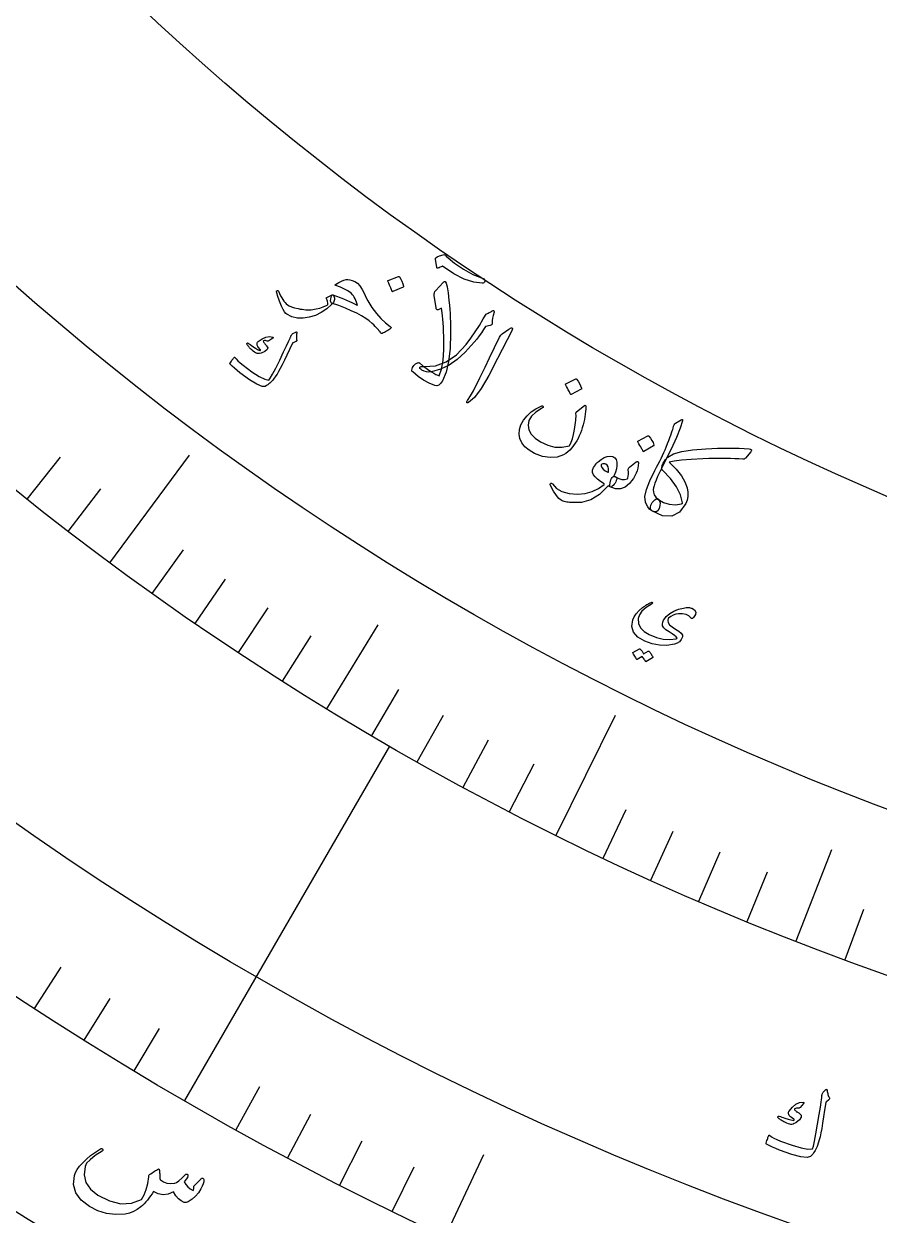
# Model space of a CAD drawing. Header units: millimetres. Extents: x -68 to 68, y -68 to 78.
# Drawn here: x -33.46 to -17.96, y -54.98 to -33.38 of the extents above; entities that cross this region are included whole.
import ezdxf

# ---------------------------------------------------------------- set-up
doc = ezdxf.new("R2010")
doc.units = ezdxf.units.MM
for name, color, linetype in [('CUT_OUTER', 1, 'Continuous'), ('ENGRAVE', 7, 'Continuous'), ('ENGRAVE_FINE', 8, 'Continuous'), ('TEXT', 5, 'Continuous')]:
    doc.layers.add(name, color=color, linetype=linetype)

msp = doc.modelspace()

# ---------------------------------------------------------------- linework, layer by layer
at = {"layer": 'CUT_OUTER'}
msp.add_arc((0.0002, -0.0002), 67.4998, 179.843006, 0.000133, dxfattribs=at)
at = {"layer": 'ENGRAVE'}
for points in [[(-31.9016, -43.1503), (-30.457, -41.1963)], [(-27.9703, -45.7966), (-27.0415, -44.2758)], [(-23.8137, -48.0892), (-22.7354, -45.9116)], [(-30.5437, -52.9033), (-26.8312, -46.4731)], [(-19.4643, -50.008), (-18.818, -48.3474)], [(-25.8167, -55.3641), (-25.1263, -53.8836)]]:
    msp.add_lwpolyline(points, dxfattribs=at)
for radius in [66.15, 66.15, 64.3781, 61.0875, 61.0875, 58.4888, 53.6625, 53.6625, 50.8275, 45.5625, 45.5625]:
    msp.add_circle((0, 0), radius, dxfattribs=at)
at = {"layer": 'ENGRAVE_FINE'}
for points in [[(-33.4043, -41.9978), (-32.7992, -41.2371)], [(-32.6582, -42.5806), (-32.0666, -41.8093)], [(-31.1349, -43.7068), (-30.5709, -42.9151)], [(-30.3581, -44.2498), (-29.8082, -43.4483)], [(-29.5716, -44.7793), (-29.036, -43.9682)], [(-28.7756, -45.2949), (-28.2544, -44.4745)], [(-27.156, -46.2841), (-26.6641, -45.4457)], [(-26.3329, -46.7572), (-25.856, -45.9103)], [(-25.5014, -47.2159), (-25.0394, -46.3607)], [(-24.6615, -47.66), (-24.2148, -46.7967)], [(-22.9582, -48.5035), (-22.5423, -47.6249)], [(-22.0952, -48.9026), (-21.695, -48.0168)], [(-21.2251, -49.2865), (-20.8406, -48.3938)], [(-20.348, -49.655), (-19.9794, -48.7556)], [(-18.5743, -50.3454), (-18.2379, -49.4335)], [(-33.2706, -51.2323), (-32.7854, -50.485)], [(-32.3714, -51.8051), (-31.8993, -51.0495)], [(-31.4624, -52.3622), (-31.0035, -51.5985)], [(-29.6158, -53.4283), (-29.1838, -52.649)], [(-28.6788, -53.9371), (-28.2605, -53.1504)], [(-27.7331, -54.4294), (-27.3286, -53.6355)], [(-26.779, -54.9051), (-26.3884, -54.1043)]]:
    msp.add_lwpolyline(points, dxfattribs=at)
at = {"layer": 'TEXT'}
for points in [[(-25.1369, -37.9943), (-25.1207, -38.0028), (-25.1102, -38.014), (-25.1055, -38.0279), (-25.1066, -38.0445), (-25.1125, -38.0603), (-25.1225, -38.0717), (-25.1366, -38.0787), (-25.1547, -38.0813), (-25.3078, -38.0626), (-25.4793, -38.0046), (-25.6691, -37.9069), (-25.8765, -37.7693), (-25.8963, -37.7806), (-25.9149, -37.7901), (-25.9322, -37.7976), (-25.9482, -37.8033), (-25.9605, -37.8059), (-25.9697, -37.8051), (-25.9759, -37.8009), (-25.979, -37.7932), (-26.0027, -37.6436), (-25.9976, -37.6235), (-25.9727, -37.6032), (-25.9278, -37.5827), (-25.8631, -37.5621), (-25.8489, -37.5615), (-25.8344, -37.5652), (-25.8195, -37.5734), (-25.8043, -37.5859), (-25.655, -37.7154), (-25.4939, -37.8268), (-25.3211, -37.9198), (-25.1369, -37.9943)], [(-26.8135, -38.898), (-26.8308, -38.9123), (-26.8487, -38.9258), (-26.8671, -38.9386), (-26.886, -38.9507), (-26.9056, -38.9619), (-26.9258, -38.9719), (-26.9466, -38.9808), (-26.968, -38.9886), (-26.9754, -38.9902), (-26.9823, -38.9891), (-26.9887, -38.9852), (-26.9946, -38.9785), (-27.0064, -38.9632), (-27.0203, -38.9461), (-27.0361, -38.9273), (-27.0538, -38.9068), (-27.0737, -38.8848), (-27.0958, -38.8616), (-27.1201, -38.8371), (-27.1468, -38.8113), (-27.2011, -38.7635), (-27.2662, -38.7163), (-27.3421, -38.6698), (-27.4288, -38.6238), (-27.5263, -38.578), (-27.6347, -38.5323), (-27.754, -38.4864), (-27.8842, -38.4404), (-27.8945, -38.4341), (-27.9003, -38.4195), (-27.9014, -38.3966), (-27.8979, -38.3654), (-27.8922, -38.3355), (-27.887, -38.3133), (-27.8825, -38.2988), (-27.8785, -38.2919), (-27.8734, -38.2893), (-27.8685, -38.2879), (-27.8638, -38.2878), (-27.8593, -38.2889), (-27.7923, -38.3146), (-27.729, -38.3393), (-27.6696, -38.3631), (-27.614, -38.386), (-27.5624, -38.4082), (-27.5149, -38.43), (-27.4715, -38.4515), (-27.4323, -38.4725), (-27.4239, -38.476), (-27.4187, -38.4752), (-27.4167, -38.4699), (-27.4179, -38.4603), (-27.4303, -38.4251), (-27.4436, -38.3924), (-27.4579, -38.3624), (-27.4732, -38.3351), (-27.4896, -38.3102), (-27.5072, -38.2878), (-27.526, -38.2679), (-27.546, -38.2504), (-27.5926, -38.2184), (-27.6517, -38.1861), (-27.7233, -38.1534), (-27.8073, -38.1203), (-27.811, -38.1197), (-27.8138, -38.1184), (-27.8156, -38.1164), (-27.8166, -38.1136), (-27.8166, -38.1105), (-27.8158, -38.1077), (-27.8142, -38.1052), (-27.8117, -38.103), (-27.7536, -38.0675), (-27.7028, -38.0409), (-27.6592, -38.0231), (-27.6228, -38.0142), (-27.5888, -38.0139), (-27.551, -38.0198), (-27.5092, -38.032), (-27.4637, -38.0505), (-27.4172, -38.0806), (-27.3729, -38.1278), (-27.3306, -38.192), (-27.2903, -38.2733), (-27.2618, -38.3345), (-27.2292, -38.396), (-27.1926, -38.4578), (-27.152, -38.5199), (-27.071, -38.627), (-26.9888, -38.7201), (-26.9055, -38.7995), (-26.8212, -38.8649), (-26.8109, -38.8738), (-26.8061, -38.8823), (-26.807, -38.8903), (-26.8135, -38.898)], [(-26.6727, -37.957), (-26.6687, -37.9563), (-26.6645, -37.9572), (-26.66, -37.9596), (-26.6553, -37.9636), (-26.6299, -38.0034), (-26.6088, -38.0451), (-26.592, -38.0886), (-26.5795, -38.1339), (-26.5792, -38.1396), (-26.5805, -38.1443), (-26.5835, -38.1478), (-26.5881, -38.1502), (-26.7746, -38.2318), (-26.7802, -38.233), (-26.7849, -38.2309), (-26.7888, -38.2255), (-26.7918, -38.217), (-26.7944, -38.2096), (-26.7986, -38.1982), (-26.8046, -38.1829), (-26.8122, -38.1635), (-26.8218, -38.14), (-26.8335, -38.1122), (-26.8473, -38.0801), (-26.8632, -38.0437), (-26.8649, -38.0383), (-26.8648, -38.0342), (-26.8628, -38.0314), (-26.859, -38.0299)], [(-27.8753, -38.2914), (-27.8639, -38.2889), (-27.8543, -38.2918), (-27.8466, -38.3001), (-27.8406, -38.3138), (-27.8357, -38.3328), (-27.8336, -38.3521), (-27.8343, -38.3719), (-27.8378, -38.3921), (-27.8434, -38.4112), (-27.8519, -38.4292), (-27.8632, -38.4463), (-27.8773, -38.4623), (-27.9726, -38.5452), (-28.073, -38.612), (-28.1783, -38.6628), (-28.2887, -38.6974), (-28.3989, -38.7139), (-28.5038, -38.7104), (-28.6032, -38.6869), (-28.6971, -38.6435), (-28.7165, -38.6264), (-28.7384, -38.5964), (-28.7626, -38.5536), (-28.7892, -38.4979), (-28.8026, -38.4673), (-28.8156, -38.436), (-28.8279, -38.404), (-28.8398, -38.3714), (-28.8512, -38.3383), (-28.8625, -38.3049), (-28.8736, -38.2713), (-28.8844, -38.2375), (-28.8858, -38.2302), (-28.8844, -38.224), (-28.8801, -38.2188), (-28.873, -38.2147), (-28.865, -38.2126), (-28.8583, -38.2136), (-28.8528, -38.2176), (-28.8485, -38.2246), (-28.828, -38.267), (-28.8077, -38.3061), (-28.7876, -38.3418), (-28.7676, -38.3741), (-28.7476, -38.4032), (-28.7273, -38.4293), (-28.7067, -38.4523), (-28.6858, -38.4723), (-28.6546, -38.4919), (-28.6116, -38.5098), (-28.5568, -38.526), (-28.4904, -38.5405), (-28.4543, -38.5471), (-28.4191, -38.5523), (-28.3848, -38.5564), (-28.3514, -38.5592), (-28.3189, -38.5607), (-28.2871, -38.5607), (-28.256, -38.5593), (-28.2258, -38.5564), (-28.164, -38.5467), (-28.1002, -38.5306), (-28.0344, -38.5082), (-27.9666, -38.4794), (-27.9524, -38.4645), (-27.9493, -38.439), (-27.9574, -38.4029), (-27.9766, -38.3562), (-27.9789, -38.3499), (-27.9788, -38.3447), (-27.9763, -38.3405), (-27.9714, -38.3374)], [(-26.2906, -39.5255), (-26.2285, -39.575), (-26.1714, -39.6185), (-26.1194, -39.656), (-26.0723, -39.6876), (-26.0302, -39.7134), (-25.9931, -39.7336), (-25.961, -39.7484), (-25.9339, -39.7576), (-25.8908, -39.6387), (-25.863, -39.4803), (-25.8501, -39.2826), (-25.8516, -39.0457), (-25.8546, -38.9569), (-25.858, -38.8751), (-25.8619, -38.8004), (-25.8662, -38.7326), (-25.8711, -38.672), (-25.8768, -38.6186), (-25.8831, -38.5725), (-25.8902, -38.5336), (-25.9514, -38.5641), (-25.9673, -38.562), (-25.9792, -38.555), (-25.9871, -38.5431), (-25.9911, -38.5263), (-26.0247, -38.2992), (-26.0252, -38.2745), (-26.0207, -38.2515), (-26.0112, -38.2301), (-25.9968, -38.2104), (-25.8591, -38.0635), (-25.8488, -38.0535), (-25.8396, -38.0477), (-25.8315, -38.0459), (-25.8245, -38.0482), (-25.8053, -38.079), (-25.7877, -38.147), (-25.7715, -38.2523), (-25.7564, -38.3948), (-25.7492, -38.4749), (-25.7429, -38.5535), (-25.7375, -38.6304), (-25.7332, -38.7058), (-25.7299, -38.7797), (-25.7276, -38.8519), (-25.7264, -38.9225), (-25.7261, -38.9916), (-25.7364, -39.2662), (-25.7642, -39.5005), (-25.8101, -39.6945), (-25.8747, -39.848), (-25.9072, -39.8952), (-25.9409, -39.9256), (-25.9758, -39.9393), (-26.0118, -39.9361), (-26.1156, -39.8939), (-26.2171, -39.8386), (-26.3163, -39.7701), (-26.4129, -39.6885), (-26.4215, -39.6805), (-26.4273, -39.6727), (-26.4305, -39.6649), (-26.4309, -39.6572), (-26.417, -39.6096), (-26.3954, -39.5717), (-26.3659, -39.5434), (-26.3288, -39.5247), (-26.3154, -39.5208), (-26.3046, -39.5196), (-26.2963, -39.5211), (-26.2906, -39.5255)], [(-26.0717, -39.6866), (-26.1184, -39.692), (-26.1632, -39.6886), (-26.2062, -39.6765), (-26.2472, -39.6558), (-26.2682, -39.6401), (-26.2815, -39.6262), (-26.2869, -39.614), (-26.2845, -39.6036), (-26.2745, -39.5948), (-26.2584, -39.5893), (-26.2363, -39.5872), (-26.2081, -39.5884), (-26.0012, -39.5761), (-25.8049, -39.5054), (-25.6194, -39.3764), (-25.4445, -39.1896), (-25.3591, -39.0776), (-25.2789, -38.9625), (-25.2038, -38.8445), (-25.1338, -38.7235), (-25.1136, -38.6884), (-25.0957, -38.6617), (-25.0803, -38.6432), (-25.0672, -38.6331), (-25.0463, -38.6222), (-25.0278, -38.6124), (-25.0118, -38.6037), (-24.9981, -38.5962), (-24.9867, -38.5899), (-24.9776, -38.585), (-24.9706, -38.5814), (-24.9657, -38.579), (-24.9579, -38.5771), (-24.9511, -38.5769), (-24.9454, -38.5784), (-24.9408, -38.5815), (-24.9365, -38.5876), (-24.934, -38.5934), (-24.9333, -38.5991), (-24.9346, -38.6046), (-24.9533, -38.6645), (-24.9657, -38.7145), (-24.9716, -38.7547), (-24.9713, -38.785), (-24.9703, -38.807), (-24.9759, -38.8242), (-24.9879, -38.8365), (-25.0065, -38.8439), (-25.0951, -38.8656), (-25.1296, -38.921), (-25.1675, -38.9771), (-25.2086, -39.034), (-25.2531, -39.0916), (-25.3009, -39.1501), (-25.352, -39.2097), (-25.4064, -39.2704), (-25.464, -39.3323), (-25.6061, -39.4637), (-25.7548, -39.5667), (-25.9099, -39.641), (-26.0717, -39.6866)], [(-24.6719, -38.9139), (-24.6312, -38.8896), (-24.6088, -38.8862), (-24.6045, -38.9038), (-24.6185, -38.9423), (-24.8739, -39.4435), (-25.0309, -39.7509), (-25.1713, -39.987), (-25.2955, -40.1517), (-25.4036, -40.2446), (-25.416, -40.25), (-25.425, -40.2514), (-25.4304, -40.249), (-25.4324, -40.2427), (-25.4322, -40.2349), (-25.43, -40.2259), (-25.4257, -40.216), (-25.4194, -40.2049), (-25.3665, -40.1212), (-25.3143, -40.03), (-25.2626, -39.9312), (-25.2117, -39.825), (-25.1978, -39.7976), (-25.1612, -39.723), (-25.1018, -39.6013), (-25.0194, -39.4325), (-24.8394, -39.0567), (-24.8285, -39.0375), (-24.8167, -39.021), (-24.8039, -39.0071), (-24.7901, -38.9959)], [(-28.5161, -38.9825), (-28.519, -39.0006), (-28.521, -39.0183), (-28.5222, -39.0355), (-28.5226, -39.0523), (-28.5222, -39.0686), (-28.5207, -39.0846), (-28.5183, -39.1002), (-28.5149, -39.1154), (-28.5147, -39.1228), (-28.5175, -39.1291), (-28.5232, -39.1345), (-28.532, -39.1388), (-28.5808, -39.1599), (-28.5858, -39.1623), (-28.5898, -39.1646), (-28.5927, -39.1667), (-28.5946, -39.1686), (-28.6475, -39.2831), (-28.6958, -39.386), (-28.7397, -39.4775), (-28.7791, -39.5576), (-28.8141, -39.6259), (-28.8447, -39.6825), (-28.8709, -39.7274), (-28.8928, -39.7604), (-28.9367, -39.8208), (-28.9517, -39.8392), (-28.9677, -39.8569), (-28.9846, -39.8741), (-29.0026, -39.8907), (-29.0216, -39.9066), (-29.0417, -39.9218), (-29.063, -39.9363), (-29.0855, -39.9501), (-29.144, -39.9521), (-29.2406, -39.9118), (-29.3749, -39.829), (-29.5467, -39.7033), (-29.5987, -39.6617), (-29.6457, -39.6219), (-29.6877, -39.5837), (-29.7248, -39.5473), (-29.7273, -39.5429), (-29.7282, -39.5385), (-29.7275, -39.5341), (-29.7251, -39.5299), (-29.7122, -39.5104), (-29.7003, -39.4927), (-29.6894, -39.4769), (-29.6796, -39.463), (-29.6707, -39.4507), (-29.6626, -39.44), (-29.6553, -39.4309), (-29.6488, -39.4233), (-29.6449, -39.4192), (-29.6414, -39.4179), (-29.6383, -39.4193), (-29.6356, -39.4236), (-29.6136, -39.4537), (-29.5815, -39.4876), (-29.5394, -39.5254), (-29.4872, -39.567), (-29.3272, -39.6857), (-29.1962, -39.7705), (-29.0944, -39.8217), (-29.0221, -39.8397), (-28.9949, -39.8021), (-28.9529, -39.7285), (-28.896, -39.6187), (-28.8242, -39.4728), (-28.7531, -39.3262), (-28.6997, -39.215), (-28.664, -39.1393), (-28.646, -39.099), (-28.6413, -39.0877), (-28.637, -39.0772), (-28.633, -39.0674), (-28.6292, -39.0583), (-28.6258, -39.0501), (-28.6229, -39.0427), (-28.6203, -39.0362), (-28.6181, -39.0305), (-28.6128, -39.0188), (-28.6059, -39.0088), (-28.5976, -39.0006), (-28.5878, -38.9942), (-28.5306, -38.9643), (-28.5264, -38.9625), (-28.5229, -38.9619), (-28.5199, -38.9625), (-28.5177, -38.9643), (-28.516, -38.968), (-28.5152, -38.9723), (-28.5152, -38.9771), (-28.5161, -38.9825)], [(-28.947, -39.0589), (-28.945, -39.0609), (-28.9437, -39.0632), (-28.9432, -39.066), (-28.9434, -39.0692), (-28.9444, -39.0714), (-28.9457, -39.0736), (-28.9475, -39.0757), (-28.9497, -39.0777), (-29.0233, -39.1238), (-29.0313, -39.128), (-29.0383, -39.1307), (-29.0443, -39.1317), (-29.0493, -39.131), (-29.0678, -39.1241), (-29.085, -39.1202), (-29.101, -39.1193), (-29.1157, -39.1216), (-29.1207, -39.1248), (-29.1219, -39.1312), (-29.1195, -39.1409), (-29.1133, -39.1538), (-29.1083, -39.1612), (-29.1029, -39.1686), (-29.0972, -39.1761), (-29.0911, -39.1835), (-29.0847, -39.191), (-29.0777, -39.1987), (-29.0702, -39.2065), (-29.0623, -39.2144), (-29.041, -39.2502), (-29.0508, -39.2841), (-29.0917, -39.3161), (-29.1636, -39.3461), (-29.1888, -39.3522), (-29.211, -39.3551), (-29.2302, -39.3547), (-29.2466, -39.3509), (-29.2623, -39.3437), (-29.2819, -39.3309), (-29.3054, -39.3125), (-29.3328, -39.2886), (-29.3465, -39.2761), (-29.3592, -39.2637), (-29.3707, -39.2514), (-29.3811, -39.2392), (-29.3906, -39.2273), (-29.3993, -39.216), (-29.4073, -39.2053), (-29.4145, -39.1951), (-29.4179, -39.1874), (-29.4193, -39.1806), (-29.4186, -39.1745), (-29.416, -39.1692), (-29.4116, -39.165), (-29.4067, -39.1633), (-29.4014, -39.1641), (-29.3956, -39.1674), (-29.3778, -39.1789), (-29.3579, -39.1923), (-29.3358, -39.2075), (-29.3115, -39.2246), (-29.2662, -39.2564), (-29.2295, -39.2796), (-29.2016, -39.2941), (-29.1823, -39.3), (-29.1792, -39.3), (-29.1768, -39.2989), (-29.1749, -39.2966), (-29.1735, -39.2932), (-29.1733, -39.2907), (-29.1741, -39.2876), (-29.1759, -39.284), (-29.1787, -39.2799), (-29.2076, -39.2451), (-29.2192, -39.2298), (-29.2277, -39.2149), (-29.2331, -39.2004), (-29.2355, -39.1862), (-29.2357, -39.1717), (-29.2326, -39.1589), (-29.2265, -39.148), (-29.2173, -39.139), (-29.1437, -39.0865), (-29.0741, -39.0556), (-29.0086, -39.0464), (-28.947, -39.0589)], [(-23.4596, -39.8158), (-23.4557, -39.8148), (-23.4515, -39.8153), (-23.4468, -39.8174), (-23.4418, -39.821), (-23.4134, -39.8586), (-23.3892, -39.8983), (-23.3691, -39.9402), (-23.3531, -39.9843), (-23.3524, -39.99), (-23.3534, -39.9948), (-23.356, -39.9985), (-23.3604, -40.0012), (-23.5394, -40.0978), (-23.5449, -40.0994), (-23.5498, -40.0976), (-23.554, -40.0927), (-23.5577, -40.0844), (-23.5608, -40.0772), (-23.566, -40.0663), (-23.5731, -40.0515), (-23.5822, -40.0328), (-23.5935, -40.0102), (-23.6073, -39.9835), (-23.6236, -39.9527), (-23.6422, -39.9177), (-23.6444, -39.9125), (-23.6445, -39.9084), (-23.6428, -39.9054), (-23.6391, -39.9036)], [(-23.2731, -40.3215), (-23.2761, -40.3644), (-23.2803, -40.4085), (-23.2858, -40.4538), (-23.2927, -40.5003), (-23.3012, -40.5481), (-23.3119, -40.5974), (-23.3246, -40.648), (-23.3394, -40.7002), (-23.3557, -40.7512), (-23.374, -40.8006), (-23.3943, -40.8483), (-23.4166, -40.8944), (-23.441, -40.939), (-23.4675, -40.9822), (-23.4962, -41.0239), (-23.5271, -41.0643), (-23.5631, -41.1046), (-23.6006, -41.1394), (-23.6396, -41.1688), (-23.6802, -41.1926), (-23.7954, -41.2336), (-23.9215, -41.2427), (-24.0584, -41.2197), (-24.2059, -41.1646), (-24.304, -41.1099), (-24.3811, -41.0471), (-24.4372, -40.9763), (-24.4722, -40.8976), (-24.4849, -40.8158), (-24.4778, -40.7331), (-24.4509, -40.6495), (-24.4043, -40.5651), (-24.3405, -40.4844), (-24.2664, -40.4146), (-24.182, -40.3556), (-24.0872, -40.3074), (-24.0743, -40.3032), (-24.0639, -40.3027), (-24.0561, -40.306), (-24.0509, -40.3131), (-24.0481, -40.3231), (-24.0514, -40.3328), (-24.0608, -40.3422), (-24.0763, -40.3512), (-24.1828, -40.4195), (-24.2593, -40.4928), (-24.3056, -40.5712), (-24.3216, -40.6548), (-24.3084, -40.7372), (-24.2667, -40.8152), (-24.1965, -40.8888), (-24.0976, -40.9577), (-23.9652, -41.019), (-23.8345, -41.0513), (-23.7055, -41.0548), (-23.5785, -41.0295), (-23.5753, -41.0279), (-23.5718, -41.0248), (-23.5682, -41.0201), (-23.5643, -41.014), (-23.5386, -40.9626), (-23.5159, -40.8987), (-23.4961, -40.8222), (-23.4792, -40.7332), (-23.4722, -40.6875), (-23.4662, -40.6447), (-23.4612, -40.6048), (-23.4572, -40.5677), (-23.4543, -40.5336), (-23.4529, -40.5025), (-23.4528, -40.4744), (-23.4541, -40.4493), (-23.4542, -40.4365), (-23.4523, -40.4259), (-23.4484, -40.4174), (-23.4425, -40.4111), (-23.299, -40.2987), (-23.2886, -40.2933), (-23.2808, -40.2953), (-23.2757, -40.3047), (-23.2731, -40.3215)], [(-21.967, -41.9944), (-21.9415, -42.0235), (-21.9301, -42.0614), (-21.9325, -42.1082), (-21.949, -42.1637), (-21.9714, -42.2054), (-22.0005, -42.2265), (-22.0361, -42.2271), (-22.0783, -42.2072), (-22.1196, -42.1745), (-22.1529, -42.137), (-22.178, -42.0947), (-22.195, -42.0476), (-22.2031, -41.9475), (-22.1772, -41.8185), (-22.1172, -41.6606), (-22.0233, -41.4737), (-21.9929, -41.4181), (-21.964, -41.3632), (-21.9363, -41.309), (-21.91, -41.2556), (-21.8852, -41.203), (-21.8618, -41.1515), (-21.8398, -41.1009), (-21.8194, -41.0513), (-21.7944, -40.9879), (-21.7719, -40.9303), (-21.752, -40.8784), (-21.7347, -40.8322), (-21.7201, -40.7921), (-21.7083, -40.7582), (-21.6994, -40.7306), (-21.6933, -40.7092), (-21.6832, -40.6735), (-21.673, -40.6462), (-21.6625, -40.6275), (-21.6519, -40.6173), (-21.5454, -40.5548), (-21.5321, -40.5496), (-21.5238, -40.5508), (-21.5204, -40.5584), (-21.522, -40.5724), (-21.5626, -40.7076), (-21.6313, -40.88), (-21.728, -41.0896), (-21.8529, -41.3363), (-21.8991, -41.4276), (-21.9393, -41.5101), (-21.9735, -41.5841), (-22.0016, -41.6495), (-22.0237, -41.7061), (-22.0396, -41.7539), (-22.0494, -41.7927), (-22.053, -41.8227), (-22.0492, -41.8714), (-22.0336, -41.9163), (-22.0062, -41.9573), (-21.967, -41.9944)], [(-22.153, -40.8489), (-22.1491, -40.8477), (-22.1448, -40.8481), (-22.1401, -40.85), (-22.1349, -40.8534), (-22.105, -40.8901), (-22.0792, -40.9291), (-22.0574, -40.9704), (-22.0397, -41.0139), (-22.0388, -41.0196), (-22.0396, -41.0244), (-22.0421, -41.0282), (-22.0464, -41.0311), (-22.2224, -41.1337), (-22.2278, -41.1354), (-22.2328, -41.1339), (-22.2372, -41.1291), (-22.2412, -41.1209), (-22.2446, -41.1138), (-22.2502, -41.103), (-22.2579, -41.0884), (-22.2678, -41.0701), (-22.28, -41.0479), (-22.2949, -41.0216), (-22.3123, -40.9913), (-22.3324, -40.9569), (-22.3347, -40.9517), (-22.3351, -40.9476), (-22.3334, -40.9446), (-22.3298, -40.9427)], [(-22.8881, -41.7735), (-23.0261, -41.9125), (-23.1821, -42.0065), (-23.356, -42.0554), (-23.5478, -42.0589), (-23.5728, -42.0561), (-23.5971, -42.0526), (-23.6207, -42.0483), (-23.6435, -42.0432), (-23.6654, -42.0374), (-23.6861, -42.0307), (-23.7057, -42.0232), (-23.7241, -42.0149), (-23.7644, -41.984), (-23.8097, -41.9289), (-23.86, -41.8495), (-23.9149, -41.7459), (-23.9197, -41.7328), (-23.9208, -41.7221), (-23.9182, -41.7139), (-23.912, -41.708), (-23.9041, -41.7053), (-23.8964, -41.7065), (-23.8888, -41.7114), (-23.8814, -41.7203), (-23.8083, -41.7997), (-23.7077, -41.8567), (-23.58, -41.8909), (-23.4254, -41.9021), (-23.2882, -41.8911), (-23.1619, -41.8583), (-23.0466, -41.804), (-22.9422, -41.7282), (-22.9406, -41.7244), (-22.9401, -41.7209), (-22.9408, -41.7177), (-22.9427, -41.7148), (-23.0101, -41.6725), (-23.0648, -41.6318), (-23.107, -41.5927), (-23.1365, -41.5554), (-23.1524, -41.5141), (-23.1519, -41.4696), (-23.1351, -41.4217), (-23.1019, -41.3705), (-23.0968, -41.3641), (-23.0914, -41.3577), (-23.0857, -41.3513), (-23.0797, -41.3449), (-23.0733, -41.3384), (-23.0664, -41.3317), (-23.0591, -41.3248), (-23.0513, -41.3176), (-22.996, -41.2736), (-22.9411, -41.2422), (-22.8868, -41.2232), (-22.8329, -41.2166), (-22.7851, -41.2231), (-22.7492, -41.2433), (-22.725, -41.2772), (-22.7126, -41.3248), (-22.7106, -41.3826), (-22.7187, -41.444), (-22.7368, -41.509), (-22.765, -41.5776), (-22.761, -41.5798), (-22.7571, -41.5817), (-22.7532, -41.5834), (-22.7494, -41.5849), (-22.7456, -41.5864), (-22.7417, -41.5882), (-22.7377, -41.5901), (-22.7337, -41.5922), (-22.7217, -41.6025), (-22.7158, -41.6169), (-22.7161, -41.6355), (-22.7226, -41.6582), (-22.7328, -41.6814), (-22.7455, -41.7036), (-22.7605, -41.7249), (-22.778, -41.7452), (-22.7954, -41.7618), (-22.8105, -41.7723), (-22.8232, -41.7766), (-22.8335, -41.7747), (-22.872, -41.7537), (-22.8742, -41.7572), (-22.8776, -41.7617), (-22.8823, -41.7671), (-22.8881, -41.7735)], [(-21.7622, -41.3247), (-21.6388, -41.4525), (-21.5439, -41.5723), (-21.4777, -41.6841), (-21.4405, -41.7883), (-21.4277, -41.8703), (-21.4269, -41.9455), (-21.4382, -42.0138), (-21.4617, -42.0753), (-21.5763, -42.2326), (-21.7177, -42.3071), (-21.8859, -42.2984), (-22.0803, -42.2061), (-22.092, -42.1954), (-22.0995, -42.1805), (-22.1028, -42.1614), (-22.1019, -42.138), (-22.0959, -42.1071), (-22.0863, -42.0797), (-22.073, -42.0559), (-22.056, -42.0356), (-22.0274, -42.0092), (-22.0034, -41.9934), (-21.9839, -41.9881), (-21.969, -41.9934), (-21.8673, -42.0543), (-21.7618, -42.0889), (-21.6529, -42.097), (-21.5406, -42.0787), (-21.5331, -42.0763), (-21.528, -42.0729), (-21.5253, -42.0687), (-21.5251, -42.0635), (-21.5586, -41.9178), (-21.6299, -41.7704), (-21.7386, -41.6211), (-21.8847, -41.4695), (-21.8978, -41.4495), (-21.9, -41.4219), (-21.8916, -41.3868), (-21.8724, -41.3441), (-21.8518, -41.3083), (-21.8307, -41.2776), (-21.8092, -41.2519), (-21.7872, -41.2314), (-21.6857, -41.1754), (-21.5368, -41.1319), (-21.3406, -41.1005), (-21.0974, -41.0803), (-20.9914, -41.0756), (-20.8877, -41.0723), (-20.7864, -41.0703), (-20.6873, -41.0696), (-20.5906, -41.0703), (-20.4961, -41.0725), (-20.4038, -41.076), (-20.3139, -41.081), (-20.2874, -41.087), (-20.274, -41.0981), (-20.2736, -41.1142), (-20.2862, -41.1354), (-20.3799, -41.2498), (-20.3907, -41.2609), (-20.4028, -41.2684), (-20.4163, -41.2724), (-20.4312, -41.2729), (-20.4995, -41.2669), (-20.5742, -41.2622), (-20.6553, -41.2588), (-20.7427, -41.2567), (-20.8366, -41.2561), (-20.9367, -41.257), (-21.0432, -41.2595), (-21.1561, -41.2635), (-21.3689, -41.2738), (-21.541, -41.2871), (-21.6721, -41.3039), (-21.7622, -41.3247)], [(-22.8616, -41.4959), (-22.8625, -41.4476), (-22.8713, -41.409), (-22.888, -41.38), (-22.9127, -41.3606), (-22.9312, -41.3559), (-22.9493, -41.3547), (-22.9671, -41.3569), (-22.9845, -41.3626), (-22.9915, -41.3669), (-22.9957, -41.3734), (-22.9973, -41.382), (-22.9961, -41.3928), (-22.9854, -41.4224), (-22.9623, -41.4514), (-22.9266, -41.4798), (-22.8785, -41.5075), (-22.8729, -41.5093), (-22.8682, -41.5079), (-22.8645, -41.5035), (-22.8616, -41.4959)], [(-22.4838, -41.4159), (-22.3602, -41.3217), (-22.3445, -41.3125), (-22.3331, -41.3123), (-22.3259, -41.3212), (-22.323, -41.3392), (-22.3255, -41.3869), (-22.3329, -41.4342), (-22.3451, -41.4809), (-22.3622, -41.5271), (-22.3844, -41.573), (-22.4121, -41.6187), (-22.4453, -41.6642), (-22.4839, -41.7096), (-22.5639, -41.7778), (-22.6493, -41.8112), (-22.7399, -41.8099), (-22.8355, -41.7736), (-22.8423, -41.7616), (-22.8423, -41.7367), (-22.8355, -41.6989), (-22.822, -41.6481), (-22.812, -41.6225), (-22.8006, -41.6031), (-22.7878, -41.5901), (-22.7735, -41.5835), (-22.7646, -41.5828), (-22.7555, -41.5842), (-22.7463, -41.5876), (-22.7368, -41.5931), (-22.6801, -41.6218), (-22.6254, -41.6369), (-22.5728, -41.6384), (-22.5224, -41.6264), (-22.5196, -41.6248), (-22.5174, -41.622), (-22.5158, -41.6178), (-22.5148, -41.6123), (-22.5074, -41.5796), (-22.5034, -41.5444), (-22.503, -41.5066), (-22.506, -41.4663), (-22.5061, -41.4516), (-22.5025, -41.4383), (-22.495, -41.4264), (-22.4838, -41.4159)], [(-21.3734, -44.1507), (-21.4104, -44.1144), (-21.4595, -44.0898), (-21.5206, -44.0769), (-21.5938, -44.0755), (-21.6446, -44.0835), (-21.6916, -44.0997), (-21.7349, -44.124), (-21.7744, -44.1566), (-21.7804, -44.164), (-21.7849, -44.1727), (-21.7878, -44.1825), (-21.7892, -44.1935), (-21.7819, -44.2334), (-21.7562, -44.2734), (-21.7122, -44.3135), (-21.6499, -44.3535), (-21.588, -44.3922), (-21.5467, -44.4279), (-21.5259, -44.4605), (-21.5258, -44.4901), (-21.5487, -44.5408), (-21.5802, -44.5806), (-21.6203, -44.6094), (-21.669, -44.6273), (-21.8058, -44.6468), (-21.9406, -44.6443), (-22.0732, -44.6198), (-22.2035, -44.5733), (-22.333, -44.4971), (-22.4132, -44.4068), (-22.4439, -44.3029), (-22.4252, -44.1855), (-22.399, -44.1291), (-22.3605, -44.0731), (-22.3096, -44.0172), (-22.2466, -43.9616), (-22.2271, -43.9471), (-22.2077, -43.9334), (-22.1885, -43.9205), (-22.1693, -43.9084), (-22.1501, -43.8971), (-22.1307, -43.8865), (-22.1112, -43.8766), (-22.0915, -43.8674), (-22.0819, -43.8644), (-22.0748, -43.8647), (-22.0703, -43.8685), (-22.0684, -43.8757), (-22.069, -43.883), (-22.0715, -43.8894), (-22.0759, -43.8949), (-22.0821, -43.8995), (-22.1835, -43.9615), (-22.2577, -44.026), (-22.3048, -44.0931), (-22.3245, -44.163), (-22.3181, -44.2504), (-22.2827, -44.3275), (-22.2184, -44.3942), (-22.1252, -44.4506), (-21.9956, -44.5026), (-21.8707, -44.5326), (-21.7506, -44.5406), (-21.6355, -44.5267), (-21.6279, -44.5244), (-21.6236, -44.5206), (-21.6225, -44.5152), (-21.6248, -44.5081), (-21.639, -44.4902), (-21.6674, -44.467), (-21.7101, -44.4386), (-21.767, -44.4048), (-21.8236, -44.3679), (-21.8627, -44.3314), (-21.8844, -44.2954), (-21.8885, -44.26), (-21.881, -44.2245), (-21.8669, -44.1904), (-21.8462, -44.1576), (-21.8189, -44.1261), (-21.7533, -44.0702), (-21.6789, -44.0257), (-21.5956, -43.9924), (-21.5034, -43.9704), (-21.4797, -43.9661), (-21.4573, -43.9633), (-21.4363, -43.9619), (-21.4166, -43.9619), (-21.3984, -43.9633), (-21.3815, -43.9659), (-21.3661, -43.9697), (-21.3521, -43.9746), (-21.3025, -44.0047), (-21.2817, -44.043), (-21.2897, -44.0896), (-21.3265, -44.1445), (-21.3405, -44.1573), (-21.353, -44.1626), (-21.364, -44.1604), (-21.3734, -44.1507)], [(-22.1455, -44.7519), (-22.143, -44.751), (-22.14, -44.7512), (-22.1367, -44.7524), (-22.1331, -44.7546), (-22.1219, -44.7664), (-22.1115, -44.7785), (-22.1017, -44.7909), (-22.0926, -44.8035), (-22.0841, -44.8166), (-22.0762, -44.8303), (-22.0689, -44.8445), (-22.0622, -44.8593), (-22.0614, -44.8631), (-22.0619, -44.8666), (-22.0638, -44.8696), (-22.0669, -44.8722), (-22.1848, -44.9433), (-22.1873, -44.9437), (-22.19, -44.9424), (-22.1929, -44.9393), (-22.196, -44.9343), (-22.1978, -44.9303), (-22.2011, -44.9244), (-22.2058, -44.9166), (-22.2119, -44.9069), (-22.2195, -44.8952), (-22.2287, -44.8814), (-22.2394, -44.8654), (-22.2516, -44.8473), (-22.3444, -44.9016), (-22.3481, -44.9028), (-22.3515, -44.9019), (-22.3547, -44.8987), (-22.3577, -44.8933), (-22.3602, -44.8886), (-22.3643, -44.8815), (-22.3701, -44.8718), (-22.3773, -44.8596), (-22.3864, -44.8449), (-22.3973, -44.8275), (-22.4102, -44.8075), (-22.4249, -44.7847), (-22.4261, -44.7816), (-22.426, -44.7791), (-22.4247, -44.7772), (-22.4222, -44.7759), (-22.3046, -44.7103), (-22.302, -44.7095), (-22.299, -44.7096), (-22.2958, -44.7108), (-22.2921, -44.7131), (-22.2824, -44.7226), (-22.2733, -44.7325), (-22.2648, -44.7428), (-22.257, -44.7536), (-22.2497, -44.7647), (-22.243, -44.776), (-22.2369, -44.7876), (-22.2313, -44.7995)], [(-18.9014, -52.7185), (-18.8987, -52.7386), (-18.8953, -52.7578), (-18.8912, -52.7764), (-18.8865, -52.7942), (-18.8808, -52.8113), (-18.8743, -52.8277), (-18.8669, -52.8434), (-18.8586, -52.8584), (-18.8561, -52.8661), (-18.857, -52.8737), (-18.8614, -52.8811), (-18.8693, -52.8885), (-18.9142, -52.9258), (-18.9188, -52.93), (-18.9223, -52.9336), (-18.9247, -52.9368), (-18.9261, -52.9394), (-18.9462, -53.0766), (-18.9651, -53.2003), (-18.9829, -53.3105), (-18.9995, -53.4072), (-19.0151, -53.4902), (-19.0297, -53.5595), (-19.0434, -53.6149), (-19.0562, -53.6566), (-19.0837, -53.734), (-19.0938, -53.758), (-19.1051, -53.7818), (-19.1177, -53.8052), (-19.1315, -53.8282), (-19.1466, -53.851), (-19.1631, -53.8733), (-19.181, -53.8952), (-19.2004, -53.9167), (-19.2615, -53.9371), (-19.3759, -53.9247), (-19.5434, -53.8793), (-19.7638, -53.8003), (-19.8315, -53.7727), (-19.8935, -53.7453), (-19.9498, -53.7182), (-20.0003, -53.6914), (-20.0043, -53.6875), (-20.0066, -53.6832), (-20.0072, -53.6784), (-20.006, -53.6731), (-19.9985, -53.6485), (-19.9915, -53.6262), (-19.985, -53.6061), (-19.9789, -53.5884), (-19.9734, -53.5727), (-19.9682, -53.5588), (-19.9633, -53.5469), (-19.9588, -53.5368), (-19.956, -53.5313), (-19.9527, -53.5288), (-19.949, -53.5294), (-19.9449, -53.5331), (-19.9122, -53.5579), (-19.8678, -53.5836), (-19.8116, -53.6104), (-19.7436, -53.638), (-19.5378, -53.7132), (-19.3732, -53.7618), (-19.2498, -53.7841), (-19.168, -53.7805), (-19.1509, -53.7324), (-19.1296, -53.6416), (-19.1038, -53.5081), (-19.0735, -53.3318), (-19.0443, -53.155), (-19.0226, -53.021), (-19.0085, -52.93), (-19.0021, -52.8819), (-19.0007, -52.8686), (-18.9994, -52.8561), (-18.9982, -52.8445), (-18.9971, -52.8338), (-18.9961, -52.824), (-18.9952, -52.8153), (-18.9946, -52.8076), (-18.9941, -52.801), (-18.9921, -52.7869), (-18.9879, -52.7743), (-18.9817, -52.763), (-18.9734, -52.7532), (-18.9224, -52.7039), (-18.9185, -52.7007), (-18.9149, -52.699), (-18.9116, -52.6987), (-18.9087, -52.6999), (-18.9057, -52.7032), (-18.9035, -52.7075), (-18.9021, -52.7126), (-18.9014, -52.7185)], [(-19.3323, -52.9334), (-19.3296, -52.9349), (-19.3275, -52.937), (-19.326, -52.9397), (-19.3253, -52.9431), (-19.3256, -52.9458), (-19.3264, -52.9485), (-19.3276, -52.9513), (-19.3293, -52.9542), (-19.3925, -53.0257), (-19.3996, -53.0327), (-19.4062, -53.0376), (-19.4122, -53.0405), (-19.4178, -53.0414), (-19.4394, -53.0399), (-19.4588, -53.0411), (-19.4759, -53.0452), (-19.4907, -53.0522), (-19.495, -53.0571), (-19.4943, -53.0643), (-19.4887, -53.0737), (-19.4781, -53.0854), (-19.4705, -53.0916), (-19.4625, -53.0978), (-19.4542, -53.1039), (-19.4455, -53.1098), (-19.4363, -53.1158), (-19.4265, -53.1217), (-19.4162, -53.1276), (-19.4054, -53.1334), (-19.3718, -53.1645), (-19.3715, -53.2033), (-19.4046, -53.2498), (-19.4712, -53.3039), (-19.4958, -53.3183), (-19.5183, -53.3282), (-19.5388, -53.3338), (-19.5572, -53.3349), (-19.576, -53.3322), (-19.6007, -53.3248), (-19.6312, -53.3128), (-19.6676, -53.2961), (-19.686, -53.2872), (-19.7032, -53.2781), (-19.7192, -53.2687), (-19.734, -53.2591), (-19.7478, -53.2495), (-19.7605, -53.2403), (-19.7722, -53.2315), (-19.783, -53.223), (-19.789, -53.216), (-19.7926, -53.2092), (-19.7938, -53.2026), (-19.7926, -53.1962), (-19.7894, -53.1903), (-19.7848, -53.187), (-19.7789, -53.1862), (-19.7717, -53.1878), (-19.7494, -53.1945), (-19.7242, -53.2024), (-19.6961, -53.2115), (-19.6651, -53.222), (-19.6074, -53.2414), (-19.5615, -53.2544), (-19.5274, -53.2609), (-19.5053, -53.2611), (-19.5021, -53.2602), (-19.4998, -53.2582), (-19.4985, -53.2552), (-19.4981, -53.2513), (-19.4987, -53.2485), (-19.5005, -53.2455), (-19.5035, -53.2423), (-19.5078, -53.2388), (-19.5491, -53.2111), (-19.5661, -53.1986), (-19.5797, -53.1856), (-19.59, -53.172), (-19.597, -53.1578), (-19.6017, -53.1424), (-19.6025, -53.1281), (-19.5994, -53.1147), (-19.5925, -53.1022), (-19.5312, -53.0239), (-19.4675, -52.9696), (-19.4012, -52.9395), (-19.3323, -52.9334)], [(-30.2509, -54.3191), (-30.242, -54.3118), (-30.2336, -54.3078), (-30.2255, -54.307), (-30.2179, -54.3095), (-30.2097, -54.3155), (-30.2039, -54.3229), (-30.2006, -54.3317), (-30.1999, -54.3419), (-30.2027, -54.3752), (-30.2124, -54.4131), (-30.2291, -54.4554), (-30.2529, -54.5022), (-30.2991, -54.5745), (-30.3525, -54.6379), (-30.4133, -54.6924), (-30.4814, -54.7379), (-30.5011, -54.7469), (-30.52, -54.7519), (-30.538, -54.7529), (-30.5551, -54.7498), (-30.6091, -54.724), (-30.66, -54.6834), (-30.7079, -54.6281), (-30.7526, -54.558), (-30.848, -54.6013), (-30.9393, -54.6142), (-31.0266, -54.5967), (-31.1097, -54.5489), (-31.1379, -54.592), (-31.1663, -54.6328), (-31.195, -54.6711), (-31.2239, -54.707), (-31.2531, -54.7407), (-31.2829, -54.7726), (-31.3132, -54.8026), (-31.344, -54.8307), (-31.4055, -54.8781), (-31.4734, -54.9154), (-31.5477, -54.9427), (-31.6285, -54.96), (-31.8003, -54.9699), (-31.9654, -54.951), (-32.1237, -54.9031), (-32.275, -54.8263), (-32.4262, -54.7075), (-32.5216, -54.5733), (-32.5612, -54.4241), (-32.5451, -54.2602), (-32.5257, -54.2092), (-32.4944, -54.1541), (-32.4512, -54.0947), (-32.3962, -54.031), (-32.3297, -53.9649), (-32.2531, -53.9006), (-32.1667, -53.8379), (-32.0704, -53.7769), (-32.0636, -53.7735), (-32.0569, -53.7721), (-32.0504, -53.7728), (-32.044, -53.7755), (-32.0384, -53.7796), (-32.0343, -53.7842), (-32.0315, -53.7894), (-32.0302, -53.7951), (-32.031, -53.8019), (-32.0336, -53.808), (-32.0379, -53.8134), (-32.0439, -53.8182), (-32.1694, -53.9011), (-32.2628, -53.9751), (-32.3239, -54.0403), (-32.3527, -54.0968), (-32.3709, -54.2484), (-32.3387, -54.3856), (-32.2559, -54.5082), (-32.1226, -54.6161), (-31.9103, -54.7231), (-31.7069, -54.7725), (-31.5128, -54.7645), (-31.3283, -54.6993), (-31.2801, -54.6141), (-31.2426, -54.5165), (-31.2159, -54.4063), (-31.1999, -54.2837), (-31.1993, -54.2707), (-31.1969, -54.2601), (-31.1927, -54.252), (-31.1868, -54.2462), (-31.1619, -54.2292), (-31.1383, -54.2132), (-31.1162, -54.1985), (-31.0954, -54.1848), (-31.0761, -54.1726), (-31.0585, -54.1621), (-31.0425, -54.1532), (-31.0282, -54.146), (-31.0211, -54.1436), (-31.0153, -54.1443), (-31.011, -54.148), (-31.008, -54.1548), (-31.0071, -54.1592), (-31.006, -54.1658), (-31.0047, -54.1746), (-31.0033, -54.1856), (-31.002, -54.1986), (-31.0011, -54.2136), (-31.0005, -54.2304), (-31.0003, -54.2491), (-30.9991, -54.2856), (-30.9963, -54.3132), (-30.9919, -54.3319), (-30.9859, -54.3416), (-30.9334, -54.3776), (-30.873, -54.3995), (-30.8046, -54.4072), (-30.7283, -54.4009), (-30.6942, -54.3872), (-30.6514, -54.3574), (-30.5999, -54.3116), (-30.5398, -54.2496), (-30.534, -54.2437), (-30.5273, -54.2398), (-30.5196, -54.2378), (-30.5109, -54.2378), (-30.5034, -54.2389), (-30.497, -54.2415), (-30.4917, -54.2455), (-30.4877, -54.2509), (-30.4871, -54.2687), (-30.4981, -54.2954), (-30.5207, -54.331), (-30.5548, -54.3754), (-30.5268, -54.4257), (-30.4908, -54.4686), (-30.4467, -54.5041), (-30.3946, -54.5321), (-30.3866, -54.5162), (-30.3816, -54.5024), (-30.3795, -54.4909), (-30.3803, -54.4815), (-30.3821, -54.4721), (-30.3817, -54.464), (-30.3792, -54.457), (-30.3746, -54.4512)]]:
    msp.add_lwpolyline(points, close=True, dxfattribs=at)

doc.saveas('drawing.dxf')
